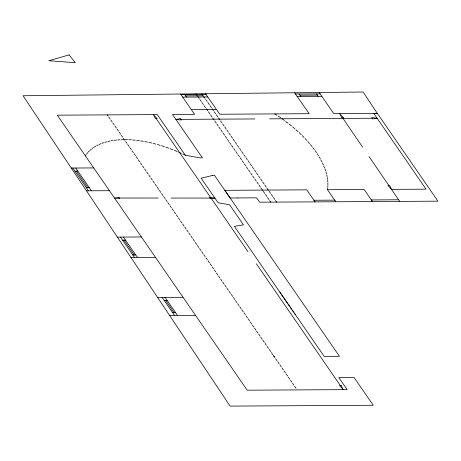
<?xml version="1.0" encoding="UTF-8"?>
<svg xmlns="http://www.w3.org/2000/svg" width="461" height="461" viewBox="0 0 461 461"><rect width="100%" height="100%" fill="white"/><g stroke="black" fill="none" stroke-linecap="round" stroke-linejoin="round"><path stroke-width="0.69" d="M327.852 185.731L327.783 187.483M180.579 94.027L194.605 114.363L172.495 114.495L202.414 157.846L199.999 157.887L185.293 155.207L157.236 114.582L57.291 115.175L247.211 390.196L347.162 389.626L338.818 377.553L354.042 377.467L373.266 405.277L230.12 406.101L23.05 95.75L363.078 92.01L377.294 113.325L437.95 201.169L335.769 201.751L327.489 189.713L327.638 188.33M85.337 155.778L86.167 154.602M86.674 153.934L87.728 152.66M88.299 152.026L89.503 150.856M90.097 150.251L91.434 149.151M92.114 148.615L93.554 147.549M94.321 147.082L95.871 146.12M96.66 145.688L98.36 144.829M99.219 144.431L100.988 143.671M101.944 143.308L103.829 142.651M104.791 142.357L106.819 141.804M107.828 141.51L109.925 141.06M113.187 140.484L110.974 140.83M114.322 140.323L116.575 140.04M117.739 139.919L120.125 139.775M121.329 139.718L123.761 139.643M74.93 171.146L77.84 171.106M172.5 312.483L175.457 312.443M182.729 97.121L207.796 96.966M297.068 96.458L321.807 96.297M191.321 109.568L216.393 109.413M398.638 199.769L371.33 199.936L372.436 201.538L364.155 189.5L327.489 189.713M117.376 237.121L141.406 236.954M130.964 257.492L155.449 257.324M295.392 94.009L320.153 93.883M181.012 94.672L206.102 94.551M185.616 95.865L203.192 95.773M299.961 95.202L317.37 95.104M180.752 119.359L254.887 118.944M269.564 118.852L372.142 118.241M71.276 168.035L93.727 167.919M86.478 190.814L109.47 190.704M157.599 297.403L183.023 297.282M169.734 315.595L195.597 315.445M86.351 187.708L89.33 187.702M122.603 240.181L125.542 240.175M132.808 254.973L135.741 254.968M164.243 300.48L167.182 300.474M119.324 198.028L158.256 198.04M171.1 198.051L210.032 198.063M125.012 139.654L127.513 139.677M327.886 184.849L327.852 183.063M128.786 139.723L131.316 139.85M132.635 139.965L135.269 140.19M136.612 140.34L139.274 140.668M140.622 140.887L143.354 141.32M144.719 141.567L147.48 142.103M148.868 142.386L151.692 143.025M153.087 143.377L155.899 144.109M157.316 144.495L160.151 145.336M164.393 146.661L161.592 145.757M165.833 147.145L168.703 148.154M170.126 148.678L172.979 149.785M174.379 150.338L177.197 151.513M178.603 152.136L181.421 153.38M182.81 154.037L185.293 155.207M274.877 113.907L276.952 115.279M280.778 117.849L278.248 116.103M282.04 118.736L284.443 120.482M285.659 121.376L288.027 123.191M289.203 124.078L291.49 125.957M292.649 126.879L294.856 128.763M295.945 129.72L298.071 131.662M299.126 132.618L301.171 134.566M302.162 135.557L304.099 137.534M305.073 138.554L306.888 140.53M307.821 141.556L309.573 143.567M310.42 144.587L312.051 146.598M312.817 147.618L314.344 149.658M315.111 150.678L316.511 152.718M203.624 96.418L205.064 98.458M212.083 108.658L213.524 110.698M226.875 130.083L228.316 132.123M241.662 151.508L243.108 153.548M256.454 172.933L257.901 174.973M264.914 185.178L266.36 187.218M199.895 99.518L201.342 101.564M208.355 111.764L209.801 113.804M223.147 133.189L224.593 135.229M237.939 154.614L239.386 156.654M252.732 176.039L254.178 178.079M261.191 188.284L262.632 190.324M283.769 297.841L285.215 299.88M119.238 132.232L120.678 134.272M127.691 144.477L129.138 146.517M142.484 165.902L143.93 167.942M157.276 187.327L158.722 189.367M172.045 208.718L173.492 210.758M180.505 220.957L181.951 222.997M195.297 242.382L196.743 244.422M210.089 263.807L211.536 265.847M224.882 285.232L226.328 287.272M248.133 318.903L249.574 320.942M262.926 340.327L264.366 342.367M274.232 356.653L273.506 355.627L274.912 357.673M286.172 373.992L287.618 376.032M184.78 94.678L186.475 97.092M294.619 92.788L309.198 113.7L219.736 114.242L205.56 93.733M201.832 93.796L202.944 95.398M275.499 200.477L276.629 202.114M195.96 93.808L197.089 95.439M269.65 200.523L270.757 202.12M279.879 292.193L280.962 293.755M294.354 313.14L295.461 314.742M124.038 240.164L134.284 254.956M319.185 92.488L333.747 113.573L377.294 113.325L373.71 113.325L426.045 189.16L391.481 189.362L387.926 185.339L389.528 185.322L391.481 189.362L399.739 201.365M156.193 118.615L248.006 251.683M256.333 263.79L340.362 385.575M123.392 237.081L137.482 257.451M165.032 297.38L177.56 315.537M76.405 171.123L87.849 187.719M165.701 300.491L173.981 312.46M72.78 168.052L88.5 190.802M120.459 237.087L134.503 257.457M162.093 297.38L174.65 315.578M260.707 179.058L262.107 181.098M262.833 182.118L264.234 184.158M267.04 188.238L268.44 190.278M269.166 191.298L270.567 193.338M271.293 194.358L272.693 196.398M273.373 197.417L274.779 199.457M233.249 139.268L234.649 141.308M237.455 145.388L238.861 147.428M239.582 148.448L240.982 150.488M243.788 154.568L245.194 156.607M245.915 157.633L247.315 159.673M248.041 160.693L249.441 162.733M250.121 163.753L251.527 165.793M252.248 166.813L253.654 168.853M254.374 169.873L255.774 171.913M258.581 175.993L259.987 178.032M207.871 102.538L209.277 104.578M209.997 105.598L211.403 107.638M214.204 111.718L215.61 113.758M216.33 114.783L217.736 116.823M218.456 117.843L219.857 119.883M220.537 120.903L221.943 122.943M222.663 123.963L224.069 126.003M224.789 127.023L226.19 129.063M228.996 133.143L230.402 135.182M231.122 136.208L232.528 138.248M235.329 142.328L236.735 144.368M205.75 99.478L207.15 101.518M265.438 194.404L266.844 196.444M267.564 197.464L268.965 199.504M235.853 151.554L237.259 153.594M240.066 157.674L241.466 159.713M242.186 160.733L243.592 162.773M244.313 163.793L245.719 165.839M246.399 166.859L247.799 168.899M248.525 169.919L249.925 171.959M250.646 172.979L252.052 175.019M254.858 179.099L256.258 181.138M256.979 182.158L258.385 184.198M259.105 185.218L260.511 187.258M263.312 191.344L264.718 193.384M212.607 117.883L214.008 119.923M214.728 120.943L216.134 122.989M216.814 124.009L218.214 126.049M218.94 127.069L220.341 129.109M221.061 130.129L222.467 132.169M225.273 136.249L226.674 138.288M227.4 139.308L228.8 141.348M229.52 142.368L230.926 144.414M231.606 145.434L233.007 147.474M233.733 148.494L235.133 150.534M197.815 96.458L199.215 98.498M202.022 102.584L203.422 104.624M204.148 105.644L205.548 107.684M206.269 108.704L207.675 110.744M210.481 114.824L211.881 116.864M281.683 294.775L283.089 296.821M285.895 300.9L287.295 302.94M288.021 303.96L289.422 306M290.142 307.02L291.548 309.06M292.228 310.08L293.628 312.12M292.551 383.177L293.951 385.217M267.173 346.447L268.579 348.487M269.299 349.507L270.699 351.547M271.379 352.567L272.785 354.607M275.632 358.693L277.032 360.733M277.758 361.752L279.159 363.792M279.839 364.812L281.245 366.852M281.965 367.872L283.371 369.912M284.091 370.932L285.492 372.972M288.298 377.052L289.704 379.098M290.424 380.118L291.825 382.157M294.631 386.237L296.037 388.277M239.714 306.657L241.12 308.697M243.921 312.777L245.327 314.823M246.047 315.843L247.453 317.883M250.254 321.962L251.66 324.002M252.38 325.022L253.786 327.062M254.507 328.082L255.907 330.122M256.593 331.142L257.993 333.182M258.713 334.202L260.119 336.248M260.84 337.268L262.246 339.308M265.046 343.387L266.452 345.427M214.342 269.933L215.742 271.973M216.463 272.993L217.869 275.033M218.549 276.053L219.949 278.092M220.675 279.112L222.075 281.152M222.796 282.172L224.202 284.212M227.008 288.292L228.408 290.332M229.129 291.358L230.535 293.398M231.255 294.418L232.661 296.458M233.341 297.478L234.741 299.517M235.467 300.537L236.868 302.577M237.588 303.597L238.994 305.637M241.8 309.717L243.201 311.757M184.757 227.083L186.158 229.123M186.878 230.143L188.284 232.183M188.964 233.203L190.364 235.243M191.09 236.263L192.491 238.302M193.217 239.322L194.617 241.362M197.423 245.442L198.824 247.482M199.55 248.508L200.95 250.548M201.67 251.568L203.076 253.608M203.756 254.628L205.157 256.668M205.883 257.687L207.283 259.727M208.003 260.747L209.409 262.787M212.216 266.867L213.616 268.907M161.529 193.447L162.929 195.487M163.655 196.507L165.055 198.547M165.735 199.567L167.141 201.607M167.862 202.627L169.262 204.667M169.988 205.687L171.365 207.698M174.172 211.778L175.572 213.818M176.298 214.838L177.698 216.877M178.424 217.897L179.825 219.937M182.631 224.017L184.031 226.057M131.944 150.597L133.344 152.637M134.07 153.657L135.471 155.697M136.151 156.717L137.557 158.757M138.277 159.777L139.677 161.817M140.403 162.837L141.804 164.882M144.61 168.962L146.016 171.002M146.736 172.022L148.137 174.062M148.863 175.082L150.263 177.122M150.943 178.142L152.349 180.182M153.069 181.202L154.47 183.242M155.196 184.262L156.596 186.307M159.402 190.387L160.803 192.427M108.692 116.927L110.098 118.967M110.819 119.993L112.219 122.032M112.899 123.052L114.305 125.092M115.025 126.112L116.431 128.152M117.152 129.172L118.552 131.212M121.358 135.292L122.764 137.332M123.485 138.352L124.891 140.392M125.611 141.418L127.011 143.457M129.818 147.537L131.224 149.577M75.737 168.011L91.434 190.796M342.471 117.647L362.571 147.094M369.071 156.579L388.721 185.351M316.574 93.917L318.228 96.332M299.166 94.015L300.82 96.43M317.191 153.738L318.47 155.778M323.749 165.862L324.544 167.862M107.292 114.887L107.972 115.907M319.11 156.798L320.303 158.838M320.856 159.858L321.905 161.857M323.34 164.877L322.418 162.877M324.953 168.847L325.604 170.812M325.927 171.792L326.469 173.722M326.711 174.707L327.103 176.603M327.281 177.548L327.569 179.41M327.685 180.326L327.846 182.181M69.087 54.899L48.803 60.743L75.281 62.69L69.087 54.899M212.187 175.537L201.169 178.2L218.134 202.754L229.595 204.788L243.437 224.853L234.419 226.351L324.187 356.365L339.452 356.278L214.624 175.526L212.187 175.537M377.017 118.223L372.638 118.921L371.71 117.595L377.017 118.223M180.257 118.679L175.837 119.382L181.208 120.039L180.257 118.679M118.892 197.383L114.455 198.051L119.779 198.708L118.892 197.383M214.918 198.057L210.475 198.726L209.588 197.4L214.918 198.057M341.169 385.546L339.567 385.563L343.163 389.585L341.169 385.546M237.784 197.948L230.16 198.005L224.824 190.318L306.749 189.846L315.07 201.883L335.729 201.751L334.657 200.149L313.941 200.253L315.07 201.883L259.635 202.177L256.627 197.827L237.784 197.948M343.301 117.653L341.636 117.636L339.751 113.631L343.301 117.653M156.988 118.621L155.363 118.604L153.392 114.599L156.988 118.621"/></g></svg>
